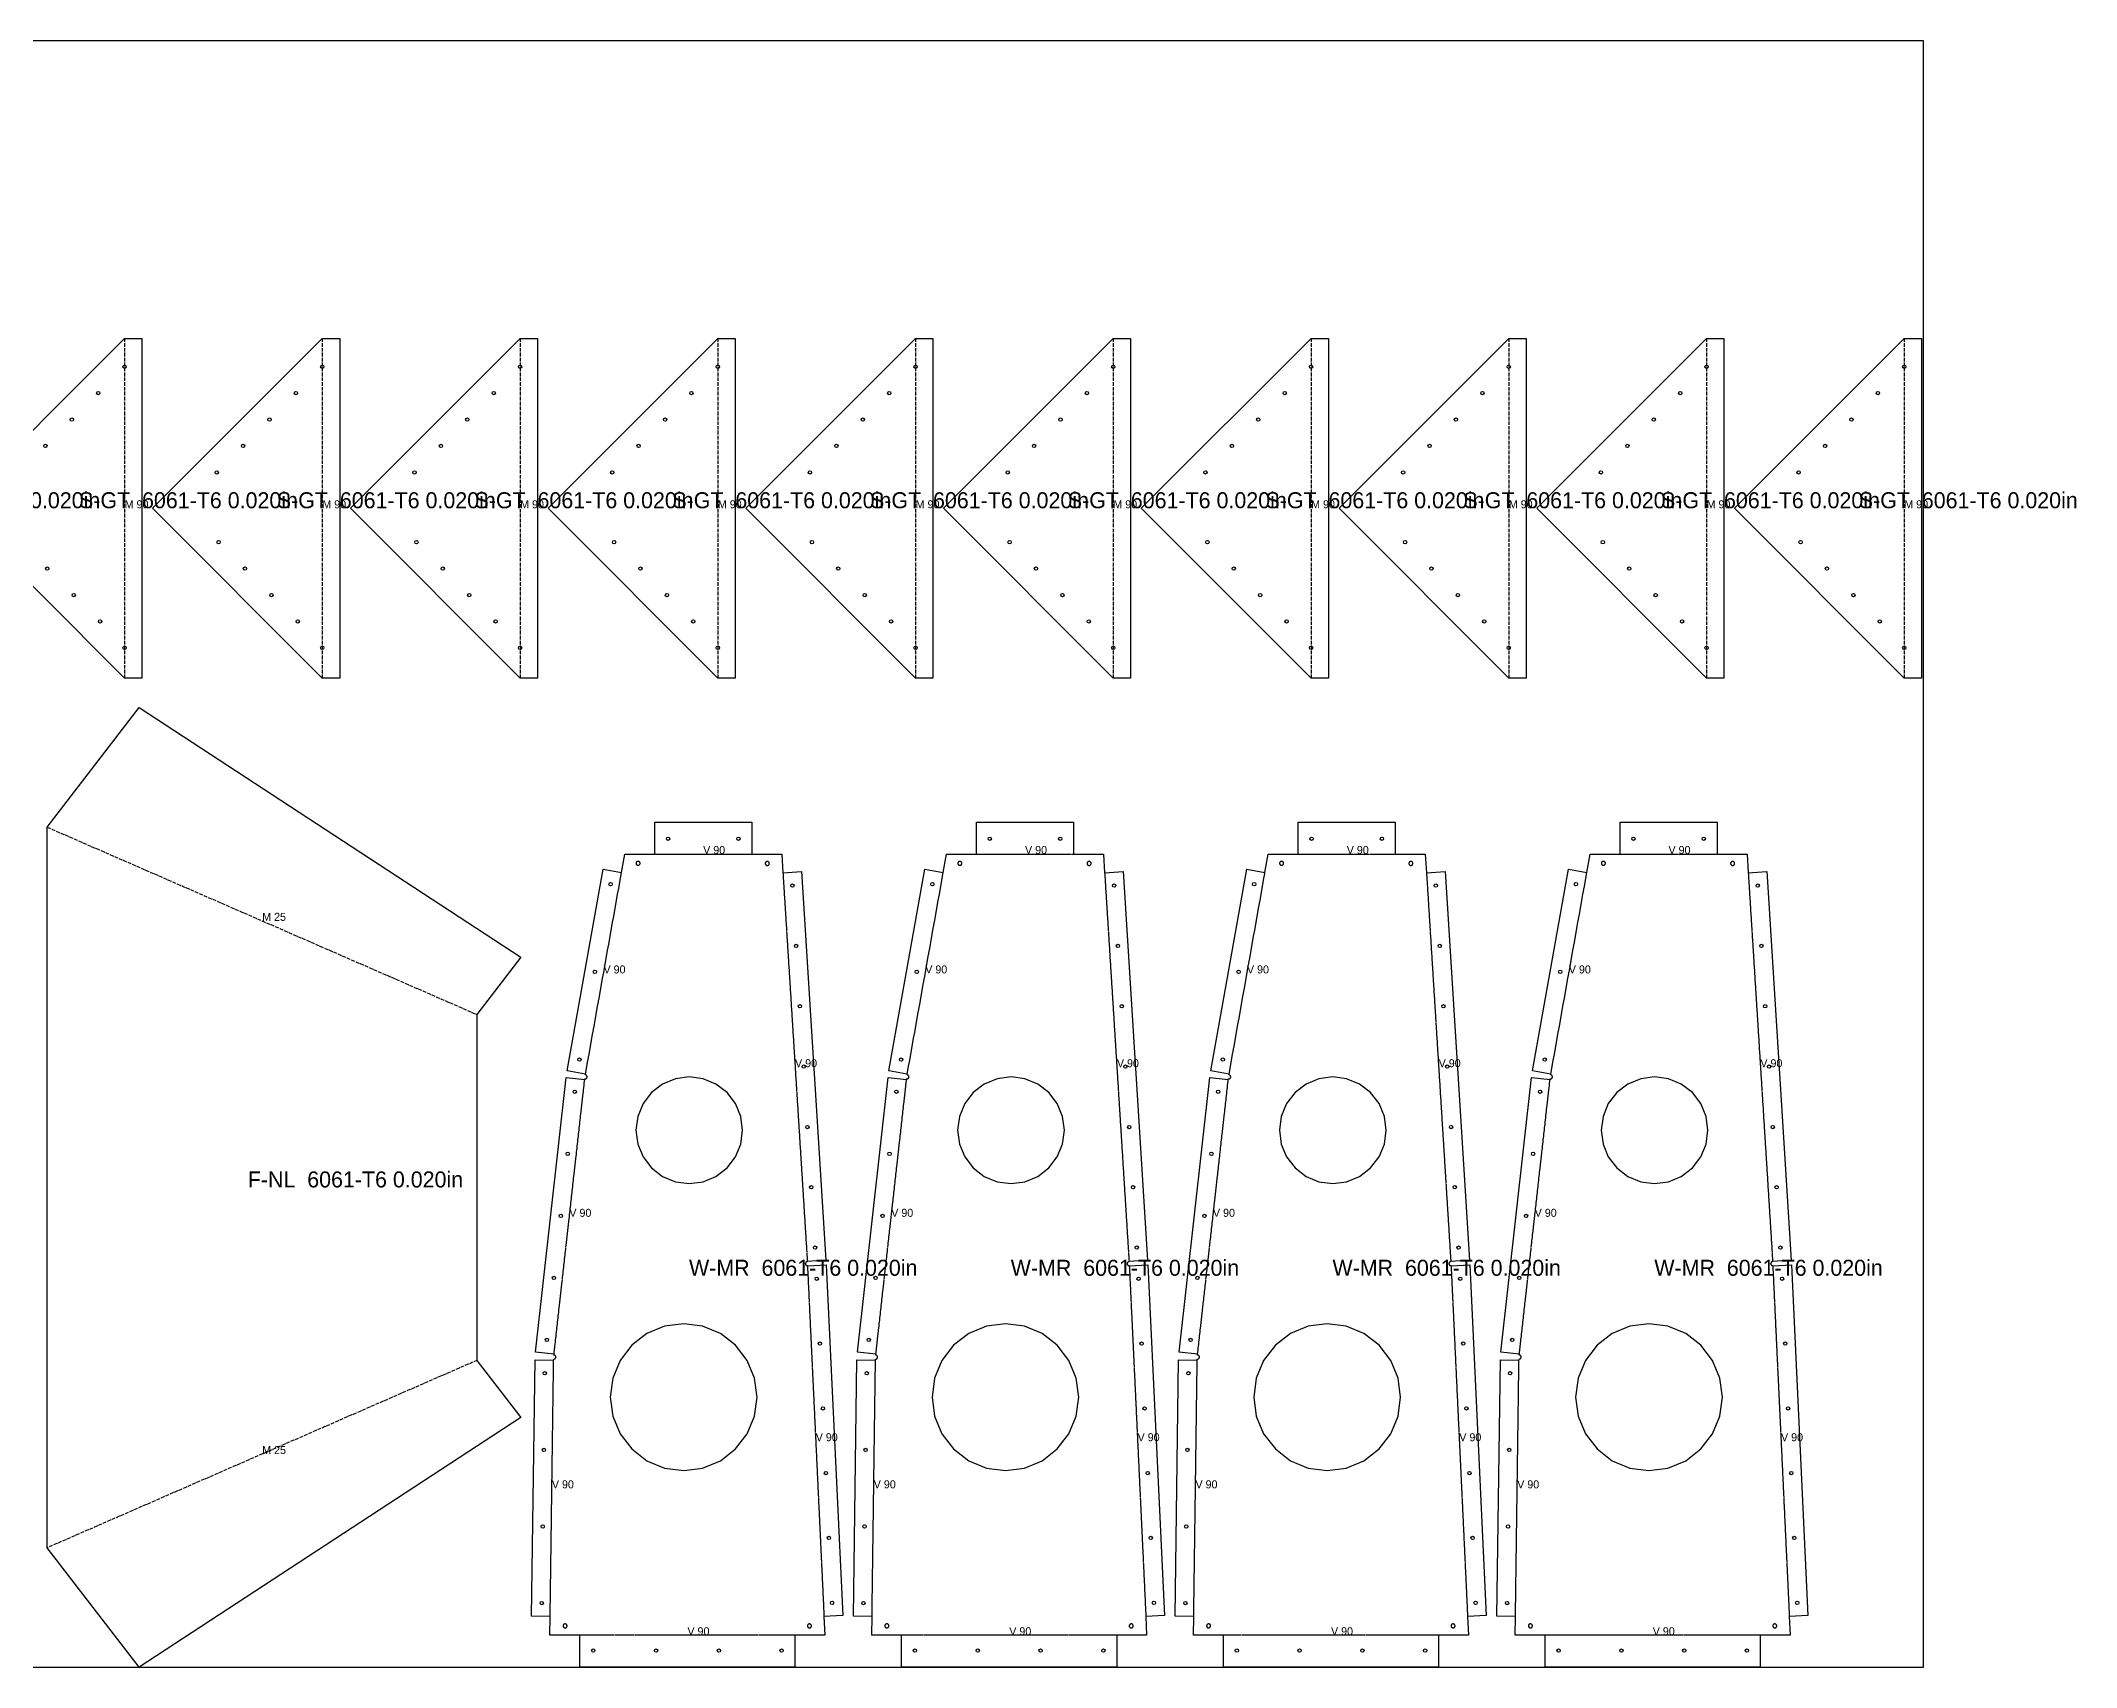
# Model space of a CAD drawing. Header units: millimetres. Extents: x 0 to 2552, y 0 to 1219.
# Drawn here: x 1026 to 2552, y 0 to 1219 of the extents above; entities that cross this region are included whole.
import ezdxf

# ---------------------------------------------------------------- set-up
doc = ezdxf.new("R2010")
doc.units = ezdxf.units.MM
doc.linetypes.add('DASHDOT', pattern=[3.556, 2.54, -0.508, 0, -0.508])
doc.linetypes.add('DASHED', pattern=[1.524, 1.27, -0.254])
for name, color, linetype in [('CUT', 7, 'CONTINUOUS'), ('ETCH', 8, 'CONTINUOUS'), ('HOLE', 6, 'CONTINUOUS'), ('MOUNTAIN', 5, 'DASHDOT'), ('VALLEY', 1, 'DASHED')]:
    doc.layers.add(name, color=color, linetype=linetype)

msp = doc.modelspace()

# ---------------------------------------------------------------- linework, layer by layer
at = {"layer": 'CUT'}
for points in [[(1089.3, 995.9), (1089.3, 995.9), (1102.2, 995.9), (1102.2, 741.3), (1089.3, 741.3), (962, 868.6), (1089.3, 995.9), (1089.3, 995.9), (1089.3, 995.9)], [(1237.5, 995.9), (1237.5, 995.9), (1250.5, 995.9), (1250.5, 741.3), (1237.5, 741.3), (1110.2, 868.6), (1237.5, 995.9), (1237.5, 995.9), (1237.5, 995.9)], [(1385.8, 995.9), (1385.8, 995.9), (1398.7, 995.9), (1398.7, 741.3), (1385.8, 741.3), (1258.5, 868.6), (1385.8, 995.9), (1385.8, 995.9), (1385.8, 995.9)], [(1534, 995.9), (1534, 995.9), (1547, 995.9), (1547, 741.3), (1534, 741.3), (1406.7, 868.6), (1534, 995.9), (1534, 995.9), (1534, 995.9)], [(1682.3, 995.9), (1682.3, 995.9), (1695.2, 995.9), (1695.2, 741.3), (1682.3, 741.3), (1555, 868.6), (1682.3, 995.9), (1682.3, 995.9), (1682.3, 995.9)], [(1830.5, 995.9), (1830.5, 995.9), (1843.5, 995.9), (1843.5, 741.3), (1830.5, 741.3), (1703.2, 868.6), (1830.5, 995.9), (1830.5, 995.9), (1830.5, 995.9)], [(1978.8, 995.9), (1978.8, 995.9), (1991.7, 995.9), (1991.7, 741.3), (1978.8, 741.3), (1851.5, 868.6), (1978.8, 995.9), (1978.8, 995.9), (1978.8, 995.9)], [(2127, 995.9), (2127, 995.9), (2140, 995.9), (2140, 741.3), (2127, 741.3), (1999.7, 868.6), (2127, 995.9), (2127, 995.9), (2127, 995.9)], [(2275.3, 995.9), (2275.3, 995.9), (2288.2, 995.9), (2288.2, 741.3), (2275.3, 741.3), (2148, 868.6), (2275.3, 995.9), (2275.3, 995.9), (2275.3, 995.9)], [(2423.5, 995.9), (2423.5, 995.9), (2436.5, 995.9), (2436.5, 741.3), (2423.5, 741.3), (2296.2, 868.6), (2423.5, 995.9), (2423.5, 995.9), (2423.5, 995.9)], [(1031.3, 629.6), (1031.3, 629.6), (1031.3, 629.6), (1100.1, 719.3), (1386.4, 532.2), (1353.4, 489.2), (1353.4, 230), (1386.4, 187.1), (1100.1, 0), (1031.3, 89.6), (1031.3, 89.6), (1031.3, 89.6), (1031.3, 629.6)], [(1394.4, 38.2), (1397, 230.4), (1410.9, 230.2), (1411, 231), (1411, 231), (1411.2, 231), (1411.3, 231), (1411.4, 231), (1411.6, 231.1), (1411.7, 231.1), (1411.9, 231.2), (1412, 231.3), (1412.1, 231.4), (1412.2, 231.5), (1412.3, 231.6), (1412.4, 231.7), (1412.4, 231.8), (1412.5, 232), (1412.5, 232.1), (1412.6, 232.2), (1412.6, 232.4), (1412.6, 232.5), (1412.6, 232.7), (1412.5, 232.8), (1412.5, 233), (1412.4, 233.1), (1412.4, 233.2), (1412.3, 233.4), (1412.2, 233.5), (1412.1, 233.6), (1412, 233.7), (1411.9, 233.7), (1411.7, 233.8), (1411.6, 233.9), (1411.5, 233.9), (1411.3, 233.9), (1411.2, 234), (1411.1, 234), (1411.2, 234.7), (1397.3, 236.2), (1420.3, 442), (1434.2, 440.5), (1434.3, 441), (1434.3, 441), (1434.4, 441), (1434.6, 441), (1434.7, 441), (1434.9, 441), (1435, 441), (1435.1, 441.1), (1435.3, 441.2), (1435.4, 441.3), (1435.5, 441.3), (1435.6, 441.5), (1435.7, 441.6), (1435.8, 441.7), (1435.9, 441.8), (1435.9, 442), (1436, 442.1), (1436, 442.2), (1436, 442.4), (1436, 442.5), (1436, 442.7), (1436, 442.8), (1435.9, 443), (1435.9, 443.1), (1435.8, 443.2), (1435.7, 443.4), (1435.6, 443.5), (1435.5, 443.6), (1435.4, 443.7), (1435.3, 443.7), (1435.2, 443.8), (1435, 443.9), (1434.9, 443.9), (1434.7, 443.9), (1434.7, 443.9), (1434.8, 444.4), (1421, 446.9), (1448, 598.1), (1461.8, 595.6), (1464.2, 609.5), (1486.7, 609.5), (1486.7, 633.4), (1559.4, 633.4), (1559.4, 609.5), (1581.9, 609.5), (1582.8, 595.4), (1596.7, 596.3), (1615, 305), (1601.1, 304.1), (1601.1, 304), (1600.9, 304), (1600.8, 303.9), (1600.6, 303.9), (1600.5, 303.8), (1600.4, 303.8), (1600.3, 303.7), (1600.1, 303.6), (1600, 303.5), (1599.9, 303.4), (1599.9, 303.2), (1599.8, 303.1), (1599.7, 303), (1599.7, 302.8), (1599.7, 302.7), (1599.6, 302.5), (1599.6, 302.4), (1599.7, 302.3), (1599.7, 302.1), (1599.7, 302), (1599.8, 301.8), (1599.9, 301.7), (1599.9, 301.6), (1600, 301.5), (1600.1, 301.4), (1600.2, 301.3), (1600.4, 301.2), (1600.5, 301.1), (1600.6, 301.1), (1600.8, 301), (1600.9, 301), (1601.1, 301), (1601.2, 301), (1601.2, 301), (1601.2, 300.9), (1615.2, 301.5), (1627.6, 38.7), (1613.6, 38), (1614.3, 24), (1591.8, 24), (1591.8, 0), (1430.6, 0), (1430.6, 24), (1408.1, 24), (1408.3, 38.1), (1394.4, 38.2)], [(1635.6, 38.2), (1638.2, 230.4), (1652.2, 230.2), (1652.2, 231), (1652.2, 231), (1652.4, 231), (1652.5, 231), (1652.7, 231), (1652.8, 231.1), (1653, 231.1), (1653.1, 231.2), (1653.2, 231.3), (1653.3, 231.4), (1653.4, 231.5), (1653.5, 231.6), (1653.6, 231.7), (1653.7, 231.8), (1653.7, 232), (1653.8, 232.1), (1653.8, 232.2), (1653.8, 232.4), (1653.8, 232.5), (1653.8, 232.7), (1653.8, 232.8), (1653.7, 233), (1653.7, 233.1), (1653.6, 233.2), (1653.5, 233.4), (1653.4, 233.5), (1653.3, 233.6), (1653.2, 233.7), (1653.1, 233.7), (1653, 233.8), (1652.8, 233.9), (1652.7, 233.9), (1652.5, 233.9), (1652.4, 234), (1652.4, 234), (1652.5, 234.7), (1638.6, 236.2), (1661.6, 442), (1675.5, 440.5), (1675.5, 441), (1675.5, 441), (1675.7, 441), (1675.8, 441), (1676, 441), (1676.1, 441), (1676.2, 441), (1676.4, 441.1), (1676.5, 441.2), (1676.6, 441.3), (1676.7, 441.3), (1676.8, 441.5), (1676.9, 441.6), (1677, 441.7), (1677.1, 441.8), (1677.2, 442), (1677.2, 442.1), (1677.2, 442.2), (1677.2, 442.4), (1677.2, 442.5), (1677.2, 442.7), (1677.2, 442.8), (1677.2, 443), (1677.1, 443.1), (1677, 443.2), (1676.9, 443.4), (1676.9, 443.5), (1676.7, 443.6), (1676.6, 443.7), (1676.5, 443.7), (1676.4, 443.8), (1676.2, 443.9), (1676.1, 443.9), (1676, 443.9), (1675.9, 443.9), (1676, 444.4), (1662.3, 446.9), (1689.2, 598.1), (1703, 595.6), (1705.5, 609.5), (1727.9, 609.5), (1727.9, 633.4), (1800.7, 633.4), (1800.7, 609.5), (1823.1, 609.5), (1824, 595.4), (1838, 596.3), (1856.2, 305), (1842.3, 304.1), (1842.3, 304), (1842.2, 304), (1842, 303.9), (1841.9, 303.9), (1841.7, 303.8), (1841.6, 303.8), (1841.5, 303.7), (1841.4, 303.6), (1841.3, 303.5), (1841.2, 303.4), (1841.1, 303.2), (1841, 303.1), (1841, 303), (1840.9, 302.8), (1840.9, 302.7), (1840.9, 302.5), (1840.9, 302.4), (1840.9, 302.3), (1840.9, 302.1), (1841, 302), (1841, 301.8), (1841.1, 301.7), (1841.2, 301.6), (1841.3, 301.5), (1841.4, 301.4), (1841.5, 301.3), (1841.6, 301.2), (1841.7, 301.1), (1841.9, 301.1), (1842, 301), (1842.2, 301), (1842.3, 301), (1842.4, 301), (1842.5, 301), (1842.5, 300.9), (1856.4, 301.5), (1868.8, 38.7), (1854.9, 38), (1855.5, 24), (1833.1, 24), (1833.1, 0), (1671.8, 0), (1671.8, 24), (1649.4, 24), (1649.6, 38.1), (1635.6, 38.2)], [(1876.8, 38.2), (1879.4, 230.4), (1893.4, 230.2), (1893.4, 231), (1893.5, 231), (1893.6, 231), (1893.8, 231), (1893.9, 231), (1894.1, 231.1), (1894.2, 231.1), (1894.3, 231.2), (1894.4, 231.3), (1894.6, 231.4), (1894.7, 231.5), (1894.8, 231.6), (1894.8, 231.7), (1894.9, 231.8), (1895, 232), (1895, 232.1), (1895, 232.2), (1895.1, 232.4), (1895.1, 232.5), (1895, 232.7), (1895, 232.8), (1895, 233), (1894.9, 233.1), (1894.8, 233.2), (1894.8, 233.4), (1894.7, 233.5), (1894.6, 233.6), (1894.4, 233.7), (1894.3, 233.7), (1894.2, 233.8), (1894.1, 233.9), (1893.9, 233.9), (1893.8, 233.9), (1893.6, 234), (1893.6, 234), (1893.7, 234.7), (1879.8, 236.2), (1902.8, 442), (1916.7, 440.5), (1916.7, 441), (1916.8, 441), (1916.9, 441), (1917, 441), (1917.2, 441), (1917.3, 441), (1917.5, 441), (1917.6, 441.1), (1917.7, 441.2), (1917.9, 441.3), (1918, 441.3), (1918.1, 441.5), (1918.2, 441.6), (1918.3, 441.7), (1918.3, 441.8), (1918.4, 442), (1918.4, 442.1), (1918.5, 442.2), (1918.5, 442.4), (1918.5, 442.5), (1918.5, 442.7), (1918.4, 442.8), (1918.4, 443), (1918.3, 443.1), (1918.3, 443.2), (1918.2, 443.4), (1918.1, 443.5), (1918, 443.6), (1917.9, 443.7), (1917.7, 443.7), (1917.6, 443.8), (1917.5, 443.9), (1917.3, 443.9), (1917.2, 443.9), (1917.2, 443.9), (1917.3, 444.4), (1903.5, 446.9), (1930.5, 598.1), (1944.2, 595.6), (1946.7, 609.5), (1969.1, 609.5), (1969.1, 633.4), (2041.9, 633.4), (2041.9, 609.5), (2064.4, 609.5), (2065.3, 595.4), (2079.2, 596.3), (2097.5, 305), (2083.5, 304.1), (2083.5, 304), (2083.4, 304), (2083.2, 303.9), (2083.1, 303.9), (2083, 303.8), (2082.8, 303.8), (2082.7, 303.7), (2082.6, 303.6), (2082.5, 303.5), (2082.4, 303.4), (2082.3, 303.2), (2082.3, 303.1), (2082.2, 303), (2082.2, 302.8), (2082.1, 302.7), (2082.1, 302.5), (2082.1, 302.4), (2082.1, 302.3), (2082.2, 302.1), (2082.2, 302), (2082.3, 301.8), (2082.3, 301.7), (2082.4, 301.6), (2082.5, 301.5), (2082.6, 301.4), (2082.7, 301.3), (2082.8, 301.2), (2083, 301.1), (2083.1, 301.1), (2083.2, 301), (2083.4, 301), (2083.5, 301), (2083.7, 301), (2083.7, 301), (2083.7, 300.9), (2097.7, 301.5), (2110.1, 38.7), (2096.1, 38), (2096.8, 24), (2074.3, 24), (2074.3, 0), (1913.1, 0), (1913.1, 24), (1890.6, 24), (1890.8, 38.1), (1876.8, 38.2)], [(2118.1, 38.2), (2120.7, 230.4), (2134.6, 230.2), (2134.7, 231), (2134.7, 231), (2134.9, 231), (2135, 231), (2135.1, 231), (2135.3, 231.1), (2135.4, 231.1), (2135.6, 231.2), (2135.7, 231.3), (2135.8, 231.4), (2135.9, 231.5), (2136, 231.6), (2136.1, 231.7), (2136.1, 231.8), (2136.2, 232), (2136.2, 232.1), (2136.3, 232.2), (2136.3, 232.4), (2136.3, 232.5), (2136.3, 232.7), (2136.2, 232.8), (2136.2, 233), (2136.1, 233.1), (2136.1, 233.2), (2136, 233.4), (2135.9, 233.5), (2135.8, 233.6), (2135.7, 233.7), (2135.6, 233.7), (2135.4, 233.8), (2135.3, 233.9), (2135.2, 233.9), (2135, 233.9), (2134.9, 234), (2134.8, 234), (2134.9, 234.7), (2121, 236.2), (2144, 442), (2157.9, 440.5), (2158, 441), (2158, 441), (2158.1, 441), (2158.3, 441), (2158.4, 441), (2158.6, 441), (2158.7, 441), (2158.8, 441.1), (2159, 441.2), (2159.1, 441.3), (2159.2, 441.3), (2159.3, 441.5), (2159.4, 441.6), (2159.5, 441.7), (2159.6, 441.8), (2159.6, 442), (2159.7, 442.1), (2159.7, 442.2), (2159.7, 442.4), (2159.7, 442.5), (2159.7, 442.7), (2159.7, 442.8), (2159.6, 443), (2159.6, 443.1), (2159.5, 443.2), (2159.4, 443.4), (2159.3, 443.5), (2159.2, 443.6), (2159.1, 443.7), (2159, 443.7), (2158.8, 443.8), (2158.7, 443.9), (2158.6, 443.9), (2158.4, 443.9), (2158.4, 443.9), (2158.5, 444.4), (2144.7, 446.9), (2171.7, 598.1), (2185.5, 595.6), (2187.9, 609.5), (2210.4, 609.5), (2210.4, 633.4), (2283.1, 633.4), (2283.1, 609.5), (2305.6, 609.5), (2306.5, 595.4), (2320.4, 596.3), (2338.7, 305), (2324.8, 304.1), (2324.8, 304), (2324.6, 304), (2324.5, 303.9), (2324.3, 303.9), (2324.2, 303.8), (2324.1, 303.8), (2323.9, 303.7), (2323.8, 303.6), (2323.7, 303.5), (2323.6, 303.4), (2323.6, 303.2), (2323.5, 303.1), (2323.4, 303), (2323.4, 302.8), (2323.4, 302.7), (2323.3, 302.5), (2323.3, 302.4), (2323.4, 302.3), (2323.4, 302.1), (2323.4, 302), (2323.5, 301.8), (2323.6, 301.7), (2323.6, 301.6), (2323.7, 301.5), (2323.8, 301.4), (2323.9, 301.3), (2324.1, 301.2), (2324.2, 301.1), (2324.3, 301.1), (2324.5, 301), (2324.6, 301), (2324.8, 301), (2324.9, 301), (2324.9, 301), (2324.9, 300.9), (2338.9, 301.5), (2351.3, 38.7), (2337.3, 38), (2338, 24), (2315.5, 24), (2315.5, 0), (2154.3, 0), (2154.3, 24), (2131.8, 24), (2132, 38.1), (2118.1, 38.2)], [(1473.6, 603.9), (1473.4, 603.8), (1473.3, 603.8), (1473.2, 603.7), (1473.1, 603.6), (1473, 603.4), (1472.9, 603.3), (1472.9, 603.2), (1472.8, 603.1), (1472.8, 602.9), (1472.7, 602.8), (1472.7, 602.6), (1472.7, 602.5), (1472.7, 602.3), (1472.8, 602.2), (1472.8, 602), (1472.9, 601.9), (1472.9, 601.8), (1473, 601.7), (1473.1, 601.5), (1473.2, 601.4), (1473.3, 601.3), (1473.4, 601.3), (1473.6, 601.2), (1473.7, 601.1), (1473.8, 601.1), (1474, 601.1), (1474.1, 601.1), (1474.3, 601.1), (1474.4, 601.1), (1474.6, 601.1), (1474.7, 601.1), (1474.8, 601.2), (1475, 601.3), (1475.1, 601.3), (1475.2, 601.4), (1475.3, 601.5), (1475.4, 601.7), (1475.5, 601.8), (1475.6, 601.9), (1475.6, 602), (1475.7, 602.2), (1475.7, 602.3), (1475.7, 602.5), (1475.7, 602.6), (1475.7, 602.8), (1475.7, 602.9), (1475.6, 603.1), (1475.6, 603.2), (1475.5, 603.3), (1475.4, 603.4), (1475.3, 603.6), (1475.2, 603.7), (1475.1, 603.8), (1475, 603.8), (1474.9, 603.9), (1474.7, 604), (1474.6, 604), (1474.4, 604), (1474.3, 604), (1474.1, 604), (1474, 604), (1473.8, 604), (1473.7, 604), (1473.6, 603.9)], [(1570.3, 603.7), (1570.2, 603.6), (1570.1, 603.6), (1570, 603.5), (1569.9, 603.3), (1569.8, 603.2), (1569.7, 603.1), (1569.7, 602.9), (1569.7, 602.8), (1569.6, 602.7), (1569.6, 602.5), (1569.6, 602.4), (1569.6, 602.2), (1569.6, 602.1), (1569.7, 601.9), (1569.7, 601.8), (1569.8, 601.7), (1569.9, 601.6), (1570, 601.4), (1570.1, 601.3), (1570.2, 601.2), (1570.3, 601.2), (1570.5, 601.1), (1570.6, 601), (1570.7, 601), (1570.9, 601), (1571, 600.9), (1571.2, 600.9), (1571.3, 601), (1571.5, 601), (1571.6, 601), (1571.7, 601.1), (1571.9, 601.2), (1572, 601.2), (1572.1, 601.3), (1572.2, 601.4), (1572.3, 601.5), (1572.4, 601.7), (1572.5, 601.8), (1572.5, 601.9), (1572.6, 602.1), (1572.6, 602.2), (1572.6, 602.4), (1572.6, 602.5), (1572.6, 602.7), (1572.6, 602.8), (1572.5, 602.9), (1572.5, 603.1), (1572.4, 603.2), (1572.3, 603.3), (1572.2, 603.4), (1572.1, 603.6), (1572, 603.6), (1571.9, 603.7), (1571.7, 603.8), (1571.6, 603.9), (1571.5, 603.9), (1571.3, 603.9), (1571.2, 603.9), (1571, 603.9), (1570.9, 603.9), (1570.7, 603.9), (1570.6, 603.9), (1570.5, 603.8), (1570.3, 603.7)], [(1714.8, 603.9), (1714.7, 603.8), (1714.6, 603.8), (1714.4, 603.7), (1714.3, 603.6), (1714.2, 603.4), (1714.2, 603.3), (1714.1, 603.2), (1714, 603.1), (1714, 602.9), (1714, 602.8), (1713.9, 602.6), (1713.9, 602.5), (1714, 602.3), (1714, 602.2), (1714, 602), (1714.1, 601.9), (1714.2, 601.8), (1714.2, 601.7), (1714.3, 601.5), (1714.4, 601.4), (1714.5, 601.3), (1714.7, 601.3), (1714.8, 601.2), (1714.9, 601.1), (1715.1, 601.1), (1715.2, 601.1), (1715.4, 601.1), (1715.5, 601.1), (1715.7, 601.1), (1715.8, 601.1), (1715.9, 601.1), (1716.1, 601.2), (1716.2, 601.3), (1716.3, 601.3), (1716.4, 601.4), (1716.6, 601.5), (1716.6, 601.7), (1716.7, 601.8), (1716.8, 601.9), (1716.9, 602), (1716.9, 602.2), (1716.9, 602.3), (1716.9, 602.5), (1716.9, 602.6), (1716.9, 602.8), (1716.9, 602.9), (1716.9, 603.1), (1716.8, 603.2), (1716.7, 603.3), (1716.6, 603.4), (1716.6, 603.6), (1716.5, 603.7), (1716.3, 603.8), (1716.2, 603.8), (1716.1, 603.9), (1716, 604), (1715.8, 604), (1715.7, 604), (1715.5, 604), (1715.4, 604), (1715.2, 604), (1715.1, 604), (1714.9, 604), (1714.8, 603.9)], [(1811.6, 603.7), (1811.4, 603.6), (1811.3, 603.6), (1811.2, 603.5), (1811.1, 603.3), (1811.1, 603.2), (1811, 603.1), (1810.9, 602.9), (1810.9, 602.8), (1810.9, 602.7), (1810.8, 602.5), (1810.8, 602.4), (1810.9, 602.2), (1810.9, 602.1), (1810.9, 601.9), (1811, 601.8), (1811, 601.7), (1811.1, 601.6), (1811.2, 601.4), (1811.3, 601.3), (1811.4, 601.2), (1811.6, 601.2), (1811.7, 601.1), (1811.8, 601), (1812, 601), (1812.1, 601), (1812.3, 600.9), (1812.4, 600.9), (1812.6, 601), (1812.7, 601), (1812.8, 601), (1813, 601.1), (1813.1, 601.2), (1813.2, 601.2), (1813.3, 601.3), (1813.4, 601.4), (1813.5, 601.5), (1813.6, 601.7), (1813.7, 601.8), (1813.7, 601.9), (1813.8, 602.1), (1813.8, 602.2), (1813.8, 602.4), (1813.8, 602.5), (1813.8, 602.7), (1813.8, 602.8), (1813.8, 602.9), (1813.7, 603.1), (1813.6, 603.2), (1813.5, 603.3), (1813.5, 603.4), (1813.3, 603.6), (1813.2, 603.6), (1813.1, 603.7), (1813, 603.8), (1812.8, 603.9), (1812.7, 603.9), (1812.6, 603.9), (1812.4, 603.9), (1812.3, 603.9), (1812.1, 603.9), (1812, 603.9), (1811.8, 603.9), (1811.7, 603.8), (1811.6, 603.7)], [(1956, 603.9), (1955.9, 603.8), (1955.8, 603.8), (1955.7, 603.7), (1955.6, 603.6), (1955.5, 603.4), (1955.4, 603.3), (1955.3, 603.2), (1955.3, 603.1), (1955.2, 602.9), (1955.2, 602.8), (1955.2, 602.6), (1955.2, 602.5), (1955.2, 602.3), (1955.2, 602.2), (1955.3, 602), (1955.3, 601.9), (1955.4, 601.8), (1955.5, 601.7), (1955.6, 601.5), (1955.7, 601.4), (1955.8, 601.3), (1955.9, 601.3), (1956, 601.2), (1956.2, 601.1), (1956.3, 601.1), (1956.5, 601.1), (1956.6, 601.1), (1956.7, 601.1), (1956.9, 601.1), (1957, 601.1), (1957.2, 601.1), (1957.3, 601.2), (1957.4, 601.3), (1957.6, 601.3), (1957.7, 601.4), (1957.8, 601.5), (1957.9, 601.7), (1958, 601.8), (1958, 601.9), (1958.1, 602), (1958.1, 602.2), (1958.2, 602.3), (1958.2, 602.5), (1958.2, 602.6), (1958.2, 602.8), (1958.1, 602.9), (1958.1, 603.1), (1958, 603.2), (1958, 603.3), (1957.9, 603.4), (1957.8, 603.6), (1957.7, 603.7), (1957.6, 603.8), (1957.4, 603.8), (1957.3, 603.9), (1957.2, 604), (1957, 604), (1956.9, 604), (1956.8, 604), (1956.6, 604), (1956.5, 604), (1956.3, 604), (1956.2, 604), (1956, 603.9)], [(2052.8, 603.7), (2052.7, 603.6), (2052.6, 603.6), (2052.5, 603.5), (2052.4, 603.3), (2052.3, 603.2), (2052.2, 603.1), (2052.2, 602.9), (2052.1, 602.8), (2052.1, 602.7), (2052.1, 602.5), (2052.1, 602.4), (2052.1, 602.2), (2052.1, 602.1), (2052.2, 601.9), (2052.2, 601.8), (2052.3, 601.7), (2052.4, 601.6), (2052.5, 601.4), (2052.6, 601.3), (2052.7, 601.2), (2052.8, 601.2), (2052.9, 601.1), (2053.1, 601), (2053.2, 601), (2053.3, 601), (2053.5, 600.9), (2053.6, 600.9), (2053.8, 601), (2053.9, 601), (2054.1, 601), (2054.2, 601.1), (2054.3, 601.2), (2054.5, 601.2), (2054.6, 601.3), (2054.7, 601.4), (2054.8, 601.5), (2054.9, 601.7), (2054.9, 601.8), (2055, 601.9), (2055, 602.1), (2055.1, 602.2), (2055.1, 602.4), (2055.1, 602.5), (2055.1, 602.7), (2055, 602.8), (2055, 602.9), (2054.9, 603.1), (2054.9, 603.2), (2054.8, 603.3), (2054.7, 603.4), (2054.6, 603.6), (2054.5, 603.6), (2054.3, 603.7), (2054.2, 603.8), (2054.1, 603.9), (2053.9, 603.9), (2053.8, 603.9), (2053.6, 603.9), (2053.5, 603.9), (2053.4, 603.9), (2053.2, 603.9), (2053.1, 603.9), (2052.9, 603.8), (2052.8, 603.7)], [(2197.3, 603.9), (2197.1, 603.8), (2197, 603.8), (2196.9, 603.7), (2196.8, 603.6), (2196.7, 603.4), (2196.6, 603.3), (2196.6, 603.2), (2196.5, 603.1), (2196.5, 602.9), (2196.4, 602.8), (2196.4, 602.6), (2196.4, 602.5), (2196.4, 602.3), (2196.5, 602.2), (2196.5, 602), (2196.6, 601.9), (2196.6, 601.8), (2196.7, 601.7), (2196.8, 601.5), (2196.9, 601.4), (2197, 601.3), (2197.1, 601.3), (2197.3, 601.2), (2197.4, 601.1), (2197.5, 601.1), (2197.7, 601.1), (2197.8, 601.1), (2198, 601.1), (2198.1, 601.1), (2198.3, 601.1), (2198.4, 601.1), (2198.5, 601.2), (2198.7, 601.3), (2198.8, 601.3), (2198.9, 601.4), (2199, 601.5), (2199.1, 601.7), (2199.2, 601.8), (2199.3, 601.9), (2199.3, 602), (2199.4, 602.2), (2199.4, 602.3), (2199.4, 602.5), (2199.4, 602.6), (2199.4, 602.8), (2199.4, 602.9), (2199.3, 603.1), (2199.3, 603.2), (2199.2, 603.3), (2199.1, 603.4), (2199, 603.6), (2198.9, 603.7), (2198.8, 603.8), (2198.7, 603.8), (2198.6, 603.9), (2198.4, 604), (2198.3, 604), (2198.1, 604), (2198, 604), (2197.8, 604), (2197.7, 604), (2197.5, 604), (2197.4, 604), (2197.3, 603.9)], [(2294, 603.7), (2293.9, 603.6), (2293.8, 603.6), (2293.7, 603.5), (2293.6, 603.3), (2293.5, 603.2), (2293.4, 603.1), (2293.4, 602.9), (2293.3, 602.8), (2293.3, 602.7), (2293.3, 602.5), (2293.3, 602.4), (2293.3, 602.2), (2293.3, 602.1), (2293.4, 601.9), (2293.4, 601.8), (2293.5, 601.7), (2293.6, 601.6), (2293.7, 601.4), (2293.8, 601.3), (2293.9, 601.2), (2294, 601.2), (2294.2, 601.1), (2294.3, 601), (2294.4, 601), (2294.6, 601), (2294.7, 600.9), (2294.9, 600.9), (2295, 601), (2295.2, 601), (2295.3, 601), (2295.4, 601.1), (2295.6, 601.2), (2295.7, 601.2), (2295.8, 601.3), (2295.9, 601.4), (2296, 601.5), (2296.1, 601.7), (2296.2, 601.8), (2296.2, 601.9), (2296.3, 602.1), (2296.3, 602.2), (2296.3, 602.4), (2296.3, 602.5), (2296.3, 602.7), (2296.3, 602.8), (2296.2, 602.9), (2296.2, 603.1), (2296.1, 603.2), (2296, 603.3), (2295.9, 603.4), (2295.8, 603.6), (2295.7, 603.6), (2295.6, 603.7), (2295.4, 603.8), (2295.3, 603.9), (2295.2, 603.9), (2295, 603.9), (2294.9, 603.9), (2294.7, 603.9), (2294.6, 603.9), (2294.4, 603.9), (2294.3, 603.9), (2294.2, 603.8), (2294, 603.7)], [(1478, 382.5), (1484.3, 374.2), (1492.6, 367.8), (1502.2, 363.8), (1512.6, 362.5), (1522.9, 363.8), (1532.6, 367.8), (1540.9, 374.2), (1547.2, 382.5), (1551.2, 392.1), (1552.6, 402.5), (1551.2, 412.8), (1547.2, 422.5), (1540.9, 430.8), (1532.6, 437.1), (1522.9, 441.1), (1512.6, 442.5), (1502.2, 441.1), (1492.6, 437.1), (1484.3, 430.8), (1478, 422.5), (1474, 412.8), (1472.6, 402.5), (1474, 392.1), (1478, 382.5)], [(1719.2, 382.5), (1725.5, 374.2), (1733.8, 367.8), (1743.5, 363.8), (1753.8, 362.5), (1764.2, 363.8), (1773.8, 367.8), (1782.1, 374.2), (1788.5, 382.5), (1792.5, 392.1), (1793.8, 402.5), (1792.5, 412.8), (1788.5, 422.5), (1782.1, 430.8), (1773.8, 437.1), (1764.2, 441.1), (1753.8, 442.5), (1743.5, 441.1), (1733.8, 437.1), (1725.5, 430.8), (1719.2, 422.5), (1715.2, 412.8), (1713.8, 402.5), (1715.2, 392.1), (1719.2, 382.5)], [(1960.4, 382.5), (1966.8, 374.2), (1975.1, 367.8), (1984.7, 363.8), (1995.1, 362.5), (2005.4, 363.8), (2015.1, 367.8), (2023.3, 374.2), (2029.7, 382.5), (2033.7, 392.1), (2035.1, 402.5), (2033.7, 412.8), (2029.7, 422.5), (2023.3, 430.8), (2015.1, 437.1), (2005.4, 441.1), (1995.1, 442.5), (1984.7, 441.1), (1975.1, 437.1), (1966.8, 430.8), (1960.4, 422.5), (1956.4, 412.8), (1955.1, 402.5), (1956.4, 392.1), (1960.4, 382.5)], [(2201.6, 382.5), (2208, 374.2), (2216.3, 367.8), (2225.9, 363.8), (2236.3, 362.5), (2246.6, 363.8), (2256.3, 367.8), (2264.6, 374.2), (2270.9, 382.5), (2274.9, 392.1), (2276.3, 402.5), (2274.9, 412.8), (2270.9, 422.5), (2264.6, 430.8), (2256.3, 437.1), (2246.6, 441.1), (2236.3, 442.5), (2225.9, 441.1), (2216.3, 437.1), (2208, 430.8), (2201.6, 422.5), (2197.7, 412.8), (2196.3, 402.5), (2197.7, 392.1), (2201.6, 382.5)], [(1469.5, 163.6), (1480.9, 154.8), (1494.1, 149.3), (1508.4, 147.5), (1522.6, 149.3), (1535.9, 154.8), (1547.3, 163.6), (1556, 175), (1561.5, 188.2), (1563.4, 202.5), (1561.5, 216.7), (1556, 230), (1547.3, 241.4), (1535.9, 250.1), (1522.6, 255.6), (1508.4, 257.5), (1494.1, 255.6), (1480.9, 250.1), (1469.5, 241.4), (1460.8, 230), (1455.3, 216.7), (1453.4, 202.5), (1455.3, 188.2), (1460.8, 175), (1469.5, 163.6)], [(1710.7, 163.6), (1722.1, 154.8), (1735.4, 149.3), (1749.6, 147.5), (1763.9, 149.3), (1777.1, 154.8), (1788.5, 163.6), (1797.2, 175), (1802.7, 188.2), (1804.6, 202.5), (1802.7, 216.7), (1797.2, 230), (1788.5, 241.4), (1777.1, 250.1), (1763.9, 255.6), (1749.6, 257.5), (1735.4, 255.6), (1722.1, 250.1), (1710.7, 241.4), (1702, 230), (1696.5, 216.7), (1694.6, 202.5), (1696.5, 188.2), (1702, 175), (1710.7, 163.6)], [(1952, 163.6), (1963.3, 154.8), (1976.6, 149.3), (1990.8, 147.5), (2005.1, 149.3), (2018.3, 154.8), (2029.7, 163.6), (2038.5, 175), (2044, 188.2), (2045.8, 202.5), (2044, 216.7), (2038.5, 230), (2029.7, 241.4), (2018.3, 250.1), (2005.1, 255.6), (1990.8, 257.5), (1976.6, 255.6), (1963.3, 250.1), (1952, 241.4), (1943.2, 230), (1937.7, 216.7), (1935.8, 202.5), (1937.7, 188.2), (1943.2, 175), (1952, 163.6)], [(2193.2, 163.6), (2204.6, 154.8), (2217.8, 149.3), (2232.1, 147.5), (2246.3, 149.3), (2259.6, 154.8), (2271, 163.6), (2279.7, 175), (2285.2, 188.2), (2287.1, 202.5), (2285.2, 216.7), (2279.7, 230), (2271, 241.4), (2259.6, 250.1), (2246.3, 255.6), (2232.1, 257.5), (2217.8, 255.6), (2204.6, 250.1), (2193.2, 241.4), (2184.5, 230), (2179, 216.7), (2177.1, 202.5), (2179, 188.2), (2184.5, 175), (2193.2, 163.6)], [(1419.3, 32.5), (1419.1, 32.5), (1419, 32.4), (1418.8, 32.4), (1418.7, 32.3), (1418.6, 32.2), (1418.5, 32.1), (1418.4, 32), (1418.3, 31.9), (1418.2, 31.8), (1418.1, 31.7), (1418.1, 31.5), (1418, 31.4), (1418, 31.2), (1418, 31.1), (1418, 30.9), (1418, 30.8), (1418, 30.7), (1418.1, 30.5), (1418.1, 30.4), (1418.2, 30.2), (1418.3, 30.1), (1418.4, 30), (1418.5, 29.9), (1418.6, 29.8), (1418.7, 29.7), (1418.8, 29.7), (1419, 29.6), (1419.1, 29.6), (1419.2, 29.5), (1419.4, 29.5), (1419.5, 29.5), (1419.7, 29.5), (1419.8, 29.6), (1420, 29.6), (1420.1, 29.7), (1420.2, 29.7), (1420.4, 29.8), (1420.5, 29.9), (1420.6, 30), (1420.7, 30.1), (1420.8, 30.2), (1420.8, 30.4), (1420.9, 30.5), (1420.9, 30.6), (1421, 30.8), (1421, 30.9), (1421, 31.1), (1421, 31.2), (1420.9, 31.4), (1420.9, 31.5), (1420.8, 31.7), (1420.8, 31.8), (1420.7, 31.9), (1420.6, 32), (1420.5, 32.1), (1420.4, 32.2), (1420.2, 32.3), (1420.1, 32.4), (1420, 32.4), (1419.8, 32.5), (1419.7, 32.5), (1419.5, 32.5), (1419.4, 32.5), (1419.3, 32.5)], [(1601.8, 32.2), (1601.7, 32.1), (1601.6, 32), (1601.5, 31.9), (1601.4, 31.8), (1601.4, 31.7), (1601.3, 31.5), (1601.3, 31.4), (1601.2, 31.2), (1601.2, 31.1), (1601.2, 30.9), (1601.2, 30.8), (1601.3, 30.6), (1601.3, 30.5), (1601.4, 30.4), (1601.4, 30.2), (1601.5, 30.1), (1601.6, 30), (1601.7, 29.9), (1601.8, 29.8), (1602, 29.7), (1602.1, 29.7), (1602.2, 29.6), (1602.4, 29.6), (1602.5, 29.5), (1602.7, 29.5), (1602.8, 29.5), (1602.9, 29.5), (1603.1, 29.6), (1603.2, 29.6), (1603.4, 29.6), (1603.5, 29.7), (1603.6, 29.8), (1603.7, 29.9), (1603.8, 30), (1603.9, 30.1), (1604, 30.2), (1604.1, 30.4), (1604.1, 30.5), (1604.2, 30.6), (1604.2, 30.8), (1604.2, 30.9), (1604.2, 31.1), (1604.2, 31.2), (1604.2, 31.4), (1604.1, 31.5), (1604.1, 31.6), (1604, 31.8), (1603.9, 31.9), (1603.8, 32), (1603.7, 32.1), (1603.6, 32.2), (1603.5, 32.3), (1603.4, 32.4), (1603.2, 32.4), (1603.1, 32.5), (1603, 32.5), (1602.8, 32.5), (1602.7, 32.5), (1602.5, 32.5), (1602.4, 32.5), (1602.2, 32.4), (1602.1, 32.4), (1602, 32.3), (1601.8, 32.2)], [(1660.5, 32.5), (1660.3, 32.5), (1660.2, 32.4), (1660.1, 32.4), (1659.9, 32.3), (1659.8, 32.2), (1659.7, 32.1), (1659.6, 32), (1659.5, 31.9), (1659.4, 31.8), (1659.3, 31.7), (1659.3, 31.5), (1659.2, 31.4), (1659.2, 31.2), (1659.2, 31.1), (1659.2, 30.9), (1659.2, 30.8), (1659.2, 30.7), (1659.3, 30.5), (1659.3, 30.4), (1659.4, 30.2), (1659.5, 30.1), (1659.6, 30), (1659.7, 29.9), (1659.8, 29.8), (1659.9, 29.7), (1660.1, 29.7), (1660.2, 29.6), (1660.3, 29.6), (1660.5, 29.5), (1660.6, 29.5), (1660.8, 29.5), (1660.9, 29.5), (1661.1, 29.6), (1661.2, 29.6), (1661.3, 29.7), (1661.5, 29.7), (1661.6, 29.8), (1661.7, 29.9), (1661.8, 30), (1661.9, 30.1), (1662, 30.2), (1662.1, 30.4), (1662.1, 30.5), (1662.2, 30.6), (1662.2, 30.8), (1662.2, 30.9), (1662.2, 31.1), (1662.2, 31.2), (1662.2, 31.4), (1662.1, 31.5), (1662.1, 31.7), (1662, 31.8), (1661.9, 31.9), (1661.8, 32), (1661.7, 32.1), (1661.6, 32.2), (1661.5, 32.3), (1661.3, 32.4), (1661.2, 32.4), (1661.1, 32.5), (1660.9, 32.5), (1660.8, 32.5), (1660.6, 32.5), (1660.5, 32.5)], [(1843.1, 32.2), (1843, 32.1), (1842.9, 32), (1842.8, 31.9), (1842.7, 31.8), (1842.6, 31.7), (1842.6, 31.5), (1842.5, 31.4), (1842.5, 31.2), (1842.5, 31.1), (1842.5, 30.9), (1842.5, 30.8), (1842.5, 30.6), (1842.5, 30.5), (1842.6, 30.4), (1842.7, 30.2), (1842.8, 30.1), (1842.8, 30), (1843, 29.9), (1843.1, 29.8), (1843.2, 29.7), (1843.3, 29.7), (1843.5, 29.6), (1843.6, 29.6), (1843.7, 29.5), (1843.9, 29.5), (1844, 29.5), (1844.2, 29.5), (1844.3, 29.6), (1844.5, 29.6), (1844.6, 29.6), (1844.7, 29.7), (1844.9, 29.8), (1845, 29.9), (1845.1, 30), (1845.2, 30.1), (1845.2, 30.2), (1845.3, 30.4), (1845.4, 30.5), (1845.4, 30.6), (1845.4, 30.8), (1845.5, 30.9), (1845.5, 31.1), (1845.4, 31.2), (1845.4, 31.4), (1845.4, 31.5), (1845.3, 31.6), (1845.2, 31.8), (1845.2, 31.9), (1845.1, 32), (1845, 32.1), (1844.9, 32.2), (1844.7, 32.3), (1844.6, 32.4), (1844.5, 32.4), (1844.3, 32.5), (1844.2, 32.5), (1844, 32.5), (1843.9, 32.5), (1843.7, 32.5), (1843.6, 32.5), (1843.5, 32.4), (1843.3, 32.4), (1843.2, 32.3), (1843.1, 32.2)], [(1901.7, 32.5), (1901.6, 32.5), (1901.4, 32.4), (1901.3, 32.4), (1901.2, 32.3), (1901, 32.2), (1900.9, 32.1), (1900.8, 32), (1900.7, 31.9), (1900.7, 31.8), (1900.6, 31.7), (1900.5, 31.5), (1900.5, 31.4), (1900.5, 31.2), (1900.4, 31.1), (1900.4, 30.9), (1900.5, 30.8), (1900.5, 30.7), (1900.5, 30.5), (1900.6, 30.4), (1900.6, 30.2), (1900.7, 30.1), (1900.8, 30), (1900.9, 29.9), (1901, 29.8), (1901.2, 29.7), (1901.3, 29.7), (1901.4, 29.6), (1901.6, 29.6), (1901.7, 29.5), (1901.9, 29.5), (1902, 29.5), (1902.2, 29.5), (1902.3, 29.6), (1902.4, 29.6), (1902.6, 29.7), (1902.7, 29.7), (1902.8, 29.8), (1902.9, 29.9), (1903, 30), (1903.1, 30.1), (1903.2, 30.2), (1903.3, 30.4), (1903.3, 30.5), (1903.4, 30.6), (1903.4, 30.8), (1903.4, 30.9), (1903.4, 31.1), (1903.4, 31.2), (1903.4, 31.4), (1903.3, 31.5), (1903.3, 31.7), (1903.2, 31.8), (1903.1, 31.9), (1903, 32), (1902.9, 32.1), (1902.8, 32.2), (1902.7, 32.3), (1902.6, 32.4), (1902.4, 32.4), (1902.3, 32.5), (1902.2, 32.5), (1902, 32.5), (1901.9, 32.5), (1901.7, 32.5)], [(2084.3, 32.2), (2084.2, 32.1), (2084.1, 32), (2084, 31.9), (2083.9, 31.8), (2083.8, 31.7), (2083.8, 31.5), (2083.7, 31.4), (2083.7, 31.2), (2083.7, 31.1), (2083.7, 30.9), (2083.7, 30.8), (2083.7, 30.6), (2083.8, 30.5), (2083.8, 30.4), (2083.9, 30.2), (2084, 30.1), (2084.1, 30), (2084.2, 29.9), (2084.3, 29.8), (2084.4, 29.7), (2084.6, 29.7), (2084.7, 29.6), (2084.8, 29.6), (2085, 29.5), (2085.1, 29.5), (2085.3, 29.5), (2085.4, 29.5), (2085.6, 29.6), (2085.7, 29.6), (2085.8, 29.6), (2086, 29.7), (2086.1, 29.8), (2086.2, 29.9), (2086.3, 30), (2086.4, 30.1), (2086.5, 30.2), (2086.5, 30.4), (2086.6, 30.5), (2086.6, 30.6), (2086.7, 30.8), (2086.7, 30.9), (2086.7, 31.1), (2086.7, 31.2), (2086.7, 31.4), (2086.6, 31.5), (2086.6, 31.6), (2086.5, 31.8), (2086.4, 31.9), (2086.3, 32), (2086.2, 32.1), (2086.1, 32.2), (2086, 32.3), (2085.8, 32.4), (2085.7, 32.4), (2085.6, 32.5), (2085.4, 32.5), (2085.3, 32.5), (2085.1, 32.5), (2085, 32.5), (2084.8, 32.5), (2084.7, 32.4), (2084.6, 32.4), (2084.4, 32.3), (2084.3, 32.2)], [(2143, 32.5), (2142.8, 32.5), (2142.7, 32.4), (2142.5, 32.4), (2142.4, 32.3), (2142.3, 32.2), (2142.2, 32.1), (2142.1, 32), (2142, 31.9), (2141.9, 31.8), (2141.8, 31.7), (2141.8, 31.5), (2141.7, 31.4), (2141.7, 31.2), (2141.7, 31.1), (2141.7, 30.9), (2141.7, 30.8), (2141.7, 30.7), (2141.8, 30.5), (2141.8, 30.4), (2141.9, 30.2), (2142, 30.1), (2142.1, 30), (2142.2, 29.9), (2142.3, 29.8), (2142.4, 29.7), (2142.5, 29.7), (2142.7, 29.6), (2142.8, 29.6), (2142.9, 29.5), (2143.1, 29.5), (2143.2, 29.5), (2143.4, 29.5), (2143.5, 29.6), (2143.7, 29.6), (2143.8, 29.7), (2143.9, 29.7), (2144.1, 29.8), (2144.2, 29.9), (2144.3, 30), (2144.4, 30.1), (2144.5, 30.2), (2144.5, 30.4), (2144.6, 30.5), (2144.6, 30.6), (2144.7, 30.8), (2144.7, 30.9), (2144.7, 31.1), (2144.7, 31.2), (2144.6, 31.4), (2144.6, 31.5), (2144.5, 31.7), (2144.5, 31.8), (2144.4, 31.9), (2144.3, 32), (2144.2, 32.1), (2144.1, 32.2), (2143.9, 32.3), (2143.8, 32.4), (2143.7, 32.4), (2143.5, 32.5), (2143.4, 32.5), (2143.2, 32.5), (2143.1, 32.5), (2143, 32.5)], [(2325.5, 32.2), (2325.4, 32.1), (2325.3, 32), (2325.2, 31.9), (2325.1, 31.8), (2325.1, 31.7), (2325, 31.5), (2325, 31.4), (2324.9, 31.2), (2324.9, 31.1), (2324.9, 30.9), (2324.9, 30.8), (2325, 30.6), (2325, 30.5), (2325.1, 30.4), (2325.1, 30.2), (2325.2, 30.1), (2325.3, 30), (2325.4, 29.9), (2325.5, 29.8), (2325.7, 29.7), (2325.8, 29.7), (2325.9, 29.6), (2326.1, 29.6), (2326.2, 29.5), (2326.4, 29.5), (2326.5, 29.5), (2326.6, 29.5), (2326.8, 29.6), (2326.9, 29.6), (2327.1, 29.6), (2327.2, 29.7), (2327.3, 29.8), (2327.4, 29.9), (2327.5, 30), (2327.6, 30.1), (2327.7, 30.2), (2327.8, 30.4), (2327.8, 30.5), (2327.9, 30.6), (2327.9, 30.8), (2327.9, 30.9), (2327.9, 31.1), (2327.9, 31.2), (2327.9, 31.4), (2327.8, 31.5), (2327.8, 31.6), (2327.7, 31.8), (2327.6, 31.9), (2327.5, 32), (2327.4, 32.1), (2327.3, 32.2), (2327.2, 32.3), (2327.1, 32.4), (2326.9, 32.4), (2326.8, 32.5), (2326.7, 32.5), (2326.5, 32.5), (2326.4, 32.5), (2326.2, 32.5), (2326.1, 32.5), (2325.9, 32.4), (2325.8, 32.4), (2325.7, 32.3), (2325.5, 32.2)]]:
    msp.add_lwpolyline(points, close=True, dxfattribs=at)
at = {"layer": 'ETCH'}
msp.add_lwpolyline([(0, 0), (2438, 0), (2438, 1219), (0, 1219)], close=True, dxfattribs=at)
at = {"layer": 'HOLE'}
for centre in [(1089.3, 974.7), (1237.5, 974.7), (1385.8, 974.7), (1534, 974.7), (1682.3, 974.7), (1830.5, 974.7), (1978.8, 974.7), (2127, 974.7), (2275.3, 974.7), (2423.5, 974.7), (1069.5, 954.9), (1217.7, 954.9), (1366, 954.9), (1514.2, 954.9), (1662.5, 954.9), (1810.7, 954.9), (1959, 954.9), (2107.2, 954.9), (2255.5, 954.9), (2403.7, 954.9), (1049.7, 935.1), (1197.9, 935.1), (1346.2, 935.1), (1494.4, 935.1), (1642.7, 935.1), (1790.9, 935.1), (1939.2, 935.1), (2087.4, 935.1), (2235.7, 935.1), (2383.9, 935.1), (1029.9, 915.3), (1178.1, 915.3), (1326.4, 915.3), (1474.6, 915.3), (1622.9, 915.3), (1771.1, 915.3), (1919.4, 915.3), (2067.6, 915.3), (2215.9, 915.3), (2364.1, 915.3), (1158.3, 895.5), (1306.6, 895.5), (1454.8, 895.5), (1603.1, 895.5), (1751.3, 895.5), (1899.6, 895.5), (2047.8, 895.5), (2196.1, 895.5), (2344.3, 895.5), (1159.7, 843.2), (1308, 843.2), (1456.2, 843.2), (1604.5, 843.2), (1752.7, 843.2), (1901, 843.2), (2049.2, 843.2), (2197.5, 843.2), (2345.7, 843.2), (1031.3, 823.4), (1179.5, 823.4), (1327.8, 823.4), (1476, 823.4), (1624.3, 823.4), (1772.5, 823.4), (1920.8, 823.4), (2069, 823.4), (2217.3, 823.4), (2365.5, 823.4), (1051.1, 803.6), (1199.3, 803.6), (1347.6, 803.6), (1495.8, 803.6), (1644.1, 803.6), (1792.3, 803.6), (1940.6, 803.6), (2088.8, 803.6), (2237.1, 803.6), (2385.3, 803.6), (1070.9, 783.8), (1219.1, 783.8), (1367.4, 783.8), (1515.6, 783.8), (1663.9, 783.8), (1812.1, 783.8), (1960.4, 783.8), (2108.6, 783.8), (2256.9, 783.8), (2405.1, 783.8), (1089.3, 764), (1237.5, 764), (1385.8, 764), (1534, 764), (1682.3, 764), (1830.5, 764), (1978.8, 764), (2127, 764), (2275.3, 764), (2423.5, 764), (1496.7, 620.9), (1549.4, 620.9), (1737.9, 620.9), (1790.7, 620.9), (1979.1, 620.9), (2031.9, 620.9), (2220.4, 620.9), (2273.1, 620.9), (1453.6, 586.9), (1589.9, 585.8), (1694.9, 586.9), (1831.1, 585.8), (1936.1, 586.9), (2072.3, 585.8), (2177.3, 586.9), (2313.6, 585.8), (1592.7, 540.6), (1833.9, 540.6), (2075.2, 540.6), (2316.4, 540.6), (1441.9, 521.2), (1683.1, 521.2), (1924.4, 521.2), (2165.6, 521.2), (1595.5, 495.4), (1836.8, 495.4), (2078, 495.4), (2319.2, 495.4), (1430.2, 455.4), (1598.4, 450.2), (1671.4, 455.4), (1839.6, 450.2), (1912.6, 455.4), (2080.8, 450.2), (2153.9, 455.4), (2322.1, 450.2), (1426.7, 431.3), (1667.9, 431.3), (1909.1, 431.3), (2150.4, 431.3), (1601.2, 404.9), (1842.4, 404.9), (2083.7, 404.9), (2324.9, 404.9), (1421.5, 384.8), (1662.7, 384.8), (1904, 384.8), (2145.2, 384.8), (1604, 359.7), (1845.3, 359.7), (2086.5, 359.7), (2327.7, 359.7), (1416.3, 338.3), (1657.5, 338.3), (1898.8, 338.3), (2140, 338.3), (1606.9, 314.5), (1848.1, 314.5), (2089.4, 314.5), (2330.6, 314.5), (1411.1, 291.8), (1608.2, 291.2), (1652.3, 291.8), (1849.4, 291.2), (1893.6, 291.8), (2090.6, 291.2), (2134.8, 291.8), (2331.9, 291.2), (1405.9, 245.3), (1647.1, 245.3), (1888.4, 245.3), (2129.6, 245.3), (1610.5, 242.6), (1851.7, 242.6), (2092.9, 242.6), (2334.2, 242.6), (1404.3, 220.3), (1645.6, 220.3), (1886.8, 220.3), (2128, 220.3), (1612.8, 194), (1854, 194), (2095.2, 194), (2336.4, 194), (1403.6, 162.9), (1644.8, 162.9), (1886, 162.9), (2127.3, 162.9), (1615, 145.5), (1856.3, 145.5), (2097.5, 145.5), (2338.7, 145.5), (1402.8, 105.5), (1617.3, 96.9), (1644, 105.5), (1858.6, 96.9), (1885.2, 105.5), (2099.8, 96.9), (2126.5, 105.5), (2341, 96.9), (1402, 48.1), (1619.6, 48.3), (1643.2, 48.1), (1860.9, 48.3), (1884.5, 48.1), (2102.1, 48.3), (2125.7, 48.1), (2343.3, 48.3), (1440.6, 12.5), (1487.7, 12.5), (1534.8, 12.5), (1581.8, 12.5), (1681.8, 12.5), (1728.9, 12.5), (1776, 12.5), (1823.1, 12.5), (1923.1, 12.5), (1970.1, 12.5), (2017.2, 12.5), (2064.3, 12.5), (2164.3, 12.5), (2211.4, 12.5), (2258.5, 12.5), (2305.5, 12.5)]:
    msp.add_circle(centre, 1.25, dxfattribs=at)
at = {"layer": 'MOUNTAIN'}
for p, q in [((1089.3, 995.9), (1089.3, 741.3)), ((1237.5, 995.9), (1237.5, 741.3)), ((1385.8, 995.9), (1385.8, 741.3)), ((1534, 995.9), (1534, 741.3)), ((1682.3, 995.9), (1682.3, 741.3)), ((1830.5, 995.9), (1830.5, 741.3)), ((1978.8, 995.9), (1978.8, 741.3)), ((2127, 995.9), (2127, 741.3)), ((2275.3, 995.9), (2275.3, 741.3)), ((2423.5, 995.9), (2423.5, 741.3)), ((1031.3, 629.6), (1353.4, 489.2)), ((1353.4, 230), (1031.3, 89.6))]:
    msp.add_line(p, q, dxfattribs=at)
at = {"layer": 'VALLEY'}
for p, q in [((1434.8, 444.4), (1461.8, 595.6)), ((1486.7, 609.5), (1559.4, 609.5)), ((1582.8, 595.4), (1601.1, 304.1)), ((1676, 444.4), (1703, 595.6)), ((1727.9, 609.5), (1800.7, 609.5)), ((1824, 595.4), (1842.3, 304.1)), ((1917.3, 444.4), (1944.2, 595.6)), ((1969.1, 609.5), (2041.9, 609.5)), ((2065.3, 595.4), (2083.5, 304.1)), ((2158.5, 444.4), (2185.5, 595.6)), ((2210.4, 609.5), (2283.1, 609.5)), ((2306.5, 595.4), (2324.8, 304.1)), ((1411.2, 234.7), (1434.2, 440.5)), ((1652.5, 234.7), (1675.5, 440.5)), ((1893.7, 234.7), (1916.7, 440.5)), ((2134.9, 234.7), (2157.9, 440.5)), ((1601.2, 300.9), (1613.6, 38)), ((1842.5, 300.9), (1854.9, 38)), ((2083.7, 300.9), (2096.1, 38)), ((2324.9, 300.9), (2337.3, 38)), ((1408.3, 38.1), (1410.9, 230.2)), ((1649.6, 38.1), (1652.2, 230.2)), ((1890.8, 38.1), (1893.4, 230.2)), ((2132, 38.1), (2134.6, 230.2)), ((1591.8, 24), (1430.6, 24)), ((1833.1, 24), (1671.8, 24)), ((2074.3, 24), (1913.1, 24)), ((2315.5, 24), (2154.3, 24))]:
    msp.add_line(p, q, dxfattribs=at)

# ---------------------------------------------------------------- texts
at = {"layer": 'ETCH'}
for s, height, p in [('S-GT  6061-T6 0.020in', 12, (906.9, 868.6)), ('S-GT  6061-T6 0.020in', 12, (1055.1, 868.6)), ('M 90', 6, (1089.3, 868.6)), ('S-GT  6061-T6 0.020in', 12, (1203.4, 868.6)), ('M 90', 6, (1237.5, 868.6)), ('S-GT  6061-T6 0.020in', 12, (1351.6, 868.6)), ('M 90', 6, (1385.8, 868.6)), ('S-GT  6061-T6 0.020in', 12, (1499.9, 868.6)), ('M 90', 6, (1534, 868.6)), ('S-GT  6061-T6 0.020in', 12, (1648.1, 868.6)), ('M 90', 6, (1682.3, 868.6)), ('S-GT  6061-T6 0.020in', 12, (1796.4, 868.6)), ('M 90', 6, (1830.5, 868.6)), ('S-GT  6061-T6 0.020in', 12, (1944.6, 868.6)), ('M 90', 6, (1978.8, 868.6)), ('S-GT  6061-T6 0.020in', 12, (2092.9, 868.6)), ('M 90', 6, (2127, 868.6)), ('S-GT  6061-T6 0.020in', 12, (2241.1, 868.6)), ('M 90', 6, (2275.3, 868.6)), ('S-GT  6061-T6 0.020in', 12, (2389.4, 868.6)), ('M 90', 6, (2423.5, 868.6)), ('V 90', 6, (1523, 609.5)), ('V 90', 6, (1764.3, 609.5)), ('V 90', 6, (2005.5, 609.5)), ('V 90', 6, (2246.7, 609.5)), ('M 25', 6, (1192.4, 559.4)), ('V 90', 6, (1448.3, 520)), ('V 90', 6, (1689.5, 520)), ('V 90', 6, (1930.7, 520)), ('V 90', 6, (2172, 520)), ('V 90', 6, (1591.9, 449.7)), ('V 90', 6, (1833.2, 449.7)), ('V 90', 6, (2074.4, 449.7)), ('V 90', 6, (2315.6, 449.7)), ('F-NL  6061-T6 0.020in', 12, (1181.6, 359.6)), ('V 90', 6, (1422.7, 337.6)), ('V 90', 6, (1664, 337.6)), ('V 90', 6, (1905.2, 337.6)), ('V 90', 6, (2146.4, 337.6)), ('W-MR  6061-T6 0.020in', 12, (1512.4, 293.4)), ('W-MR  6061-T6 0.020in', 12, (1753.6, 293.4)), ('W-MR  6061-T6 0.020in', 12, (1994.8, 293.4)), ('W-MR  6061-T6 0.020in', 12, (2236.1, 293.4)), ('V 90', 6, (1607.4, 169.4)), ('V 90', 6, (1848.7, 169.4)), ('V 90', 6, (2089.9, 169.4)), ('V 90', 6, (2331.1, 169.4)), ('M 25', 6, (1192.4, 159.8)), ('V 90', 6, (1409.6, 134.1)), ('V 90', 6, (1650.9, 134.1)), ('V 90', 6, (1892.1, 134.1)), ('V 90', 6, (2133.3, 134.1)), ('V 90', 6, (1511.2, 24)), ('V 90', 6, (1752.5, 24)), ('V 90', 6, (1993.7, 24)), ('V 90', 6, (2234.9, 24))]:
    msp.add_text(s, height=height, dxfattribs=at).set_placement(p)

doc.saveas('drawing.dxf')
